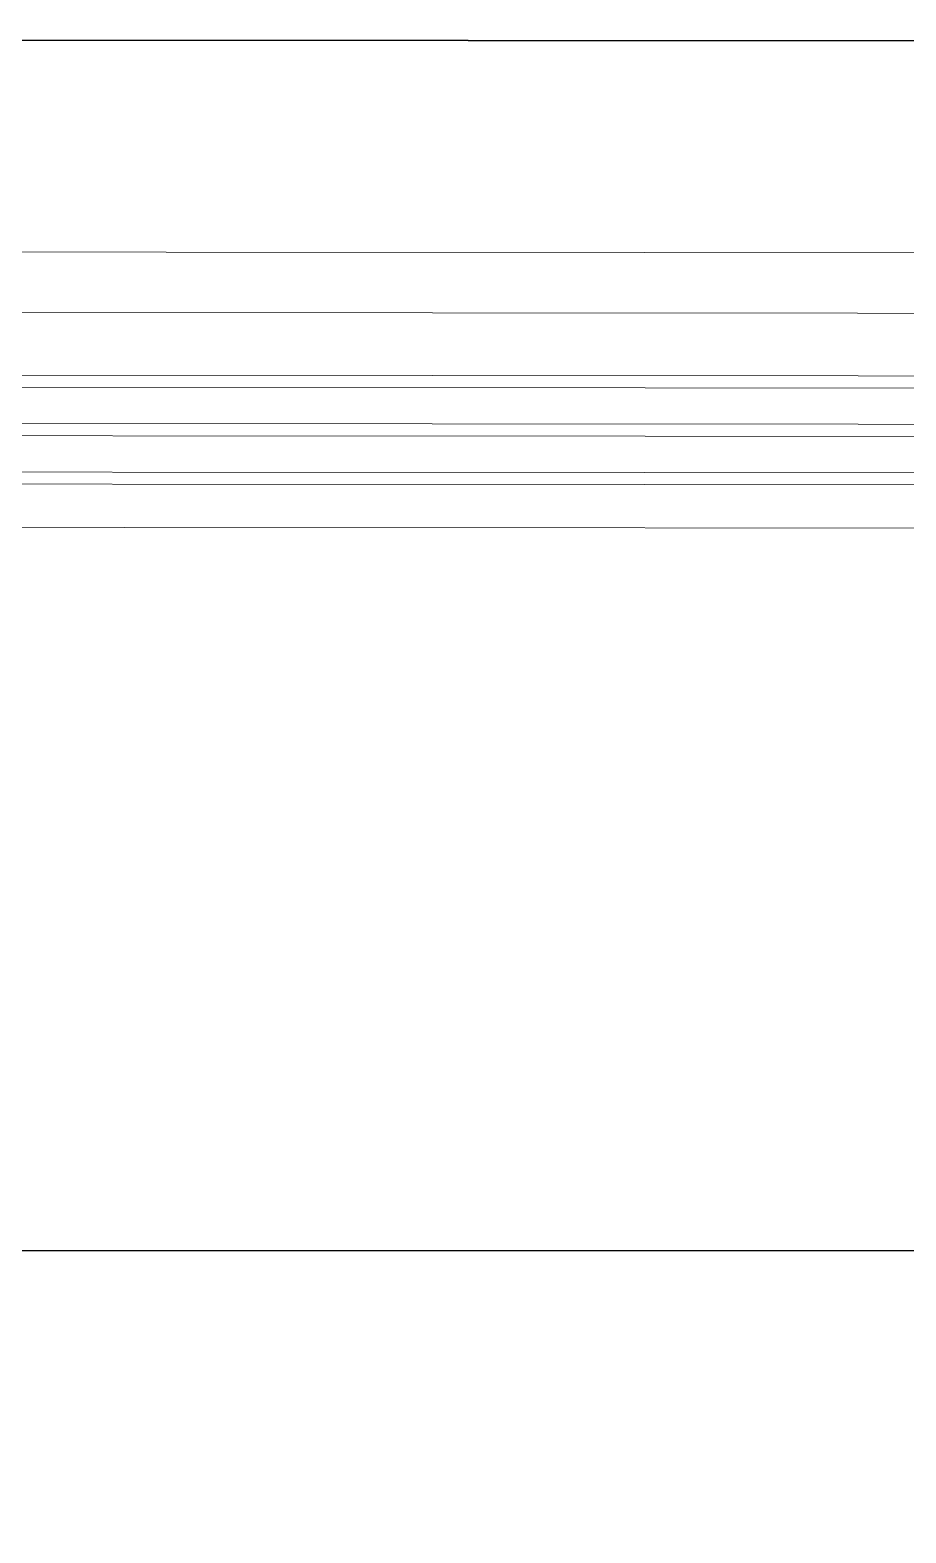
# Model space of a CAD drawing. Header units: millimetres. Extents: x 0 to 145404, y 0 to 194550.
# Drawn here: x 73517.1 to 73806.8, y 180187.4 to 180684.2 of the extents above; entities that cross this region are included whole.
import ezdxf

# ---------------------------------------------------------------- set-up
doc = ezdxf.new("R2010")
doc.units = ezdxf.units.MM
doc.linetypes.add('HIDDEN2', pattern=[0.1875, 0.125, -0.0625])
for name, color, linetype, lineweight in [('АР - детали окон', 152, 'Continuous', 0), ('АР - Наружная стена', 144, 'Continuous', 30), ('АР - Окна', 150, 'Continuous', 9), ('АР - окна - открывание', 251, 'Continuous', 5), ('АР - стекла', 142, 'Continuous', 0)]:
    doc.layers.add(name, color=color, linetype=linetype, lineweight=lineweight)

# ---------------------------------------------------------------- blocks, each defined once
blk = doc.blocks.new('блок балконный дверной с проходом 750мм')
at = {"layer": 'АР - детали окон', "color": 251}
blk.add_lwpolyline([(-950, 80), (-900, 80), (-900, 150), (-50, 150), (-50, 80), (0, 80), (0, -250), (-950, -250)], close=True, dxfattribs=at)
at = {"layer": 'АР - детали окон', "color": 252, "linetype": 'Continuous', "ltscale": 0.5, "flags": 128}
for points in [[(0, 80), (-950, 80)], [(-826.12, 60), (-123.69, 60)], [(-130.74, -11), (-819.07, -11)]]:
    blk.add_lwpolyline(points, dxfattribs=at)
at = {"layer": 'АР - окна - открывание', "color": 252, "linetype": 'HIDDEN2', "lineweight": 0, "ltscale": 75}
blk.add_arc((-50.51, 0), 839.78, 180, 270, dxfattribs=at)
at = {"layer": 'АР - стекла'}
for points in [[(-122.62, 39.29), (-827.18, 39.29), (-827.18, 35.29), (-122.62, 35.29)], [(-122.62, 23.29), (-827.18, 23.29), (-827.18, 19.29), (-122.62, 19.29)], [(-122.62, 7.29), (-827.18, 7.29), (-827.18, 3.29), (-122.62, 3.29)]]:
    blk.add_lwpolyline(points, close=True, dxfattribs=at)
blk = doc.blocks.new('Квартира 3К 10100 тип 1 перекидная')
at = {"layer": 'АР - Наружная стена', "elevation": 0}
blk.add_lwpolyline([(5560, 8380), (-4740, 8380), (-4740, 7980), (5560, 7980)], close=True, dxfattribs=at)
at = {"layer": 'АР - Окна', "xscale": -1}
blk.add_blockref('блок балконный дверной с проходом 750мм', (-60, 8230, 0), dxfattribs=at)
blk = doc.blocks.new('H_Section_2')
at = {"rotation": 56.96711930257281}
blk.add_blockref('Квартира 3К 10100 тип 1 перекидная', (-5490.52, -23816.8, 0), dxfattribs=at)

msp = doc.modelspace()

# ---------------------------------------------------------------- block references
at = {"xscale": -1, "rotation": 56.92792192093123}
msp.add_blockref('H_Section_2', (51175.46, 180696.11), dxfattribs=at)

doc.saveas('drawing.dxf')
